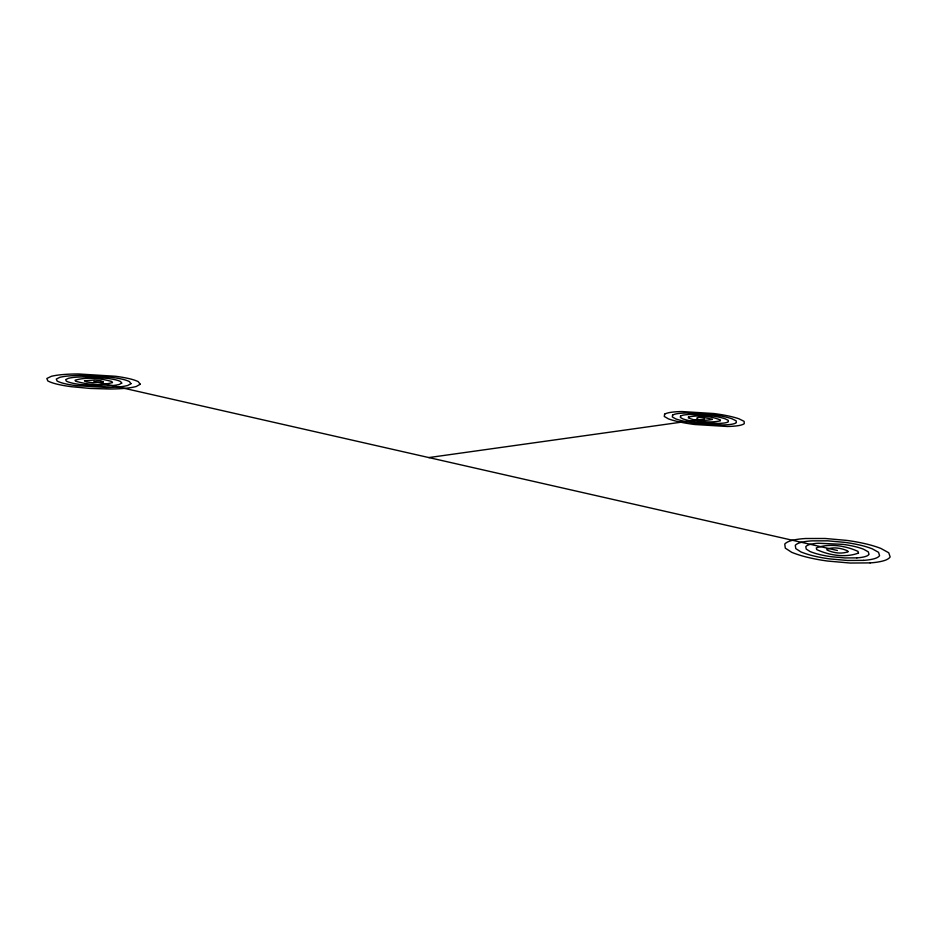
<?xml version="1.0" encoding="UTF-8"?>
<svg xmlns="http://www.w3.org/2000/svg" width="937" height="937" viewBox="0 0 937 937"><rect width="100%" height="100%" fill="white"/><g stroke="black" fill="none" stroke-linecap="round" stroke-linejoin="round"><path stroke-width="1.41" d="M428.841 457.572L704.413 418.921M93.817 381.382L837.385 550.476M712.389 419.413C693.755 423.184 689.714 413.088 712.389 419.413M688.484 417.012L688.402 417.937C698.264 421.826 709.93 423.079 720.342 420.83L720.342 419.905C710.457 416.063 698.897 414.833 688.484 417.012M680.531 416.063L680.379 417.445L682.932 418.909A19.548 5.001 8.6 0 0 690.358 420.889A28.66 7.285 8.6 0 0 698.651 422.247L718.07 423.43A28.66 7.273 8.6 0 0 724.477 422.974A18.412 4.685 8.7 0 0 728.318 421.779L728.283 420.385L725.179 418.816A18.564 4.767 8.8 0 0 718.187 416.988A29.281 7.566 8.8 0 0 710.035 415.665L690.967 414.482A29.293 7.59 8.7 0 0 684.549 414.904A18.576 4.79 8.6 0 0 680.531 416.063M672.579 415.114L672.333 416.953L675.718 418.898A26.025 6.664 8.5 0 0 685.615 421.556A38.077 9.663 8.5 0 0 696.706 423.372L722.661 424.953A38.077 9.628 8.6 0 0 731.2 424.332A24.514 6.231 8.8 0 0 736.295 422.728L736.213 420.877L732.043 418.792A24.795 6.36 8.8 0 0 722.732 416.356A39.202 10.166 8.8 0 0 711.886 414.587L686.54 413.018A39.202 10.19 8.7 0 0 677.966 413.58A24.807 6.418 8.6 0 0 672.579 415.114M664.626 414.166L664.274 416.45L668.468 418.898A32.479 8.304 8.5 0 0 680.848 422.224A47.447 12.005 8.5 0 0 694.75 424.508L727.299 426.487A47.436 11.958 8.6 0 0 737.958 425.703A30.605 7.765 8.8 0 0 744.271 423.688L744.119 421.357L738.871 418.757A31.038 7.964 8.9 0 0 727.229 415.723A49.192 12.79 8.9 0 0 713.725 413.522L682.136 411.554A49.204 12.837 8.8 0 0 671.407 412.257A31.05 8.046 8.6 0 0 664.626 414.166M140.245 384.229L136.275 386.489A33.966 8.831 1.9 0 1 124.574 388.375A52.753 13.551 1.8 0 1 109.512 389.007L90.175 388.445L71.353 386.7A52.976 13.551 1.7 0 1 57.649 384.299A36.379 9.37 1.6 0 1 47.787 380.914L46.85 378.489L51.441 376.276A34.833 9.101 1.4 0 1 63.599 374.507A55.072 14.582 1.4 0 1 78.567 373.968L115.427 376.264A54.838 14.57 1.6 0 1 128.756 378.56A34.47 9.089 1.8 0 1 138.207 381.64L140.245 384.229M130.993 383.666L127.772 385.47A27.232 7.086 1.8 0 1 118.378 386.969A42.376 10.916 1.8 0 1 106.338 387.461L75.909 385.611A42.516 10.916 1.7 0 1 64.981 383.713A29.129 7.519 1.6 0 1 57.087 381.008L56.29 379.075L59.909 377.295A27.794 7.25 1.5 0 1 69.596 375.878A43.852 11.572 1.5 0 1 81.589 375.432L111.175 377.271A43.699 11.572 1.6 0 1 121.869 379.11A27.56 7.25 1.7 0 1 129.411 381.582L130.993 383.666M121.728 383.092L119.28 384.451A20.473 5.329 1.8 0 1 112.206 385.564A31.905 8.246 1.8 0 1 103.175 385.927L80.441 384.545A31.987 8.246 1.7 0 1 72.266 383.116A21.856 5.657 1.6 0 1 66.328 381.101L65.695 379.649L68.378 378.314A20.79 5.423 1.5 0 1 75.616 377.236A32.736 8.609 1.5 0 1 84.611 376.908L106.877 378.29A32.654 8.609 1.6 0 1 114.923 379.672A20.661 5.423 1.7 0 1 120.568 381.535L121.728 383.092M858.479 553.064C845.397 558.03 829.128 555.336 816.642 549.55L816.326 547.899C829.444 543.097 845.467 545.709 858.011 551.401L858.479 553.064M112.452 382.53C100.716 386.079 87.258 384.545 75.534 381.195L75.089 380.223C86.766 376.779 100.036 378.255 111.69 381.488L112.452 382.53M847.926 551.764C841.379 554.235 833.274 552.9 827.031 550.019L826.856 549.187C833.415 546.763 841.449 548.075 847.716 550.944L847.926 551.764M103.14 381.956L93.091 382.776L86.684 381.956L84.459 380.809L94.532 380L100.903 380.809L103.14 381.956M863.481 560.373L847.493 560.478L829.737 558.909A51.125 16.316 11.3 0 1 814.768 556.203A35.02 11.303 11.4 0 1 800.948 551.952L795.782 548.613L795.279 545.322A33.545 10.951 11.6 0 1 801.428 542.3A53.268 17.475 11.8 0 1 812.028 540.86L827.64 540.836L844.752 542.359A53.304 17.381 12 0 1 859.264 544.936A33.603 10.811 11.9 0 1 872.206 548.801L878.531 552.315L879.585 555.641A33.076 10.53 11.7 0 1 873.975 558.803A51.16 16.234 11.5 0 1 863.481 560.373M870.122 562.891L850.07 563.032L827.781 561.064A63.622 20.251 11.3 0 1 808.994 557.667A43.676 14.102 11.3 0 1 791.718 552.326L785.3 548.145L784.761 544.034A42.013 13.762 11.6 0 1 792.538 540.286A66.949 22.055 11.9 0 1 805.797 538.506L825.263 538.482L846.556 540.38A67.007 21.914 12.1 0 1 864.617 543.589A42.106 13.54 12 0 1 880.792 548.391L888.744 552.771L890.15 556.941A41.275 13.106 11.7 0 1 883.228 560.9A63.657 20.122 11.4 0 1 870.122 562.891M856.886 557.878L844.928 557.937L831.681 556.765A38.534 12.322 11.4 0 1 820.496 554.751A26.33 8.492 11.4 0 1 810.142 551.577L806.23 549.082L805.797 546.611A25.112 8.175 11.6 0 1 810.364 544.338A39.729 12.977 11.8 0 1 818.306 543.237L842.937 544.362A39.752 12.919 11.9 0 1 853.865 546.306A25.147 8.093 11.8 0 1 863.574 549.211L868.283 551.858L869.032 554.353A24.842 7.941 11.7 0 1 864.769 556.707A38.546 12.275 11.5 0 1 856.886 557.878"/></g></svg>
